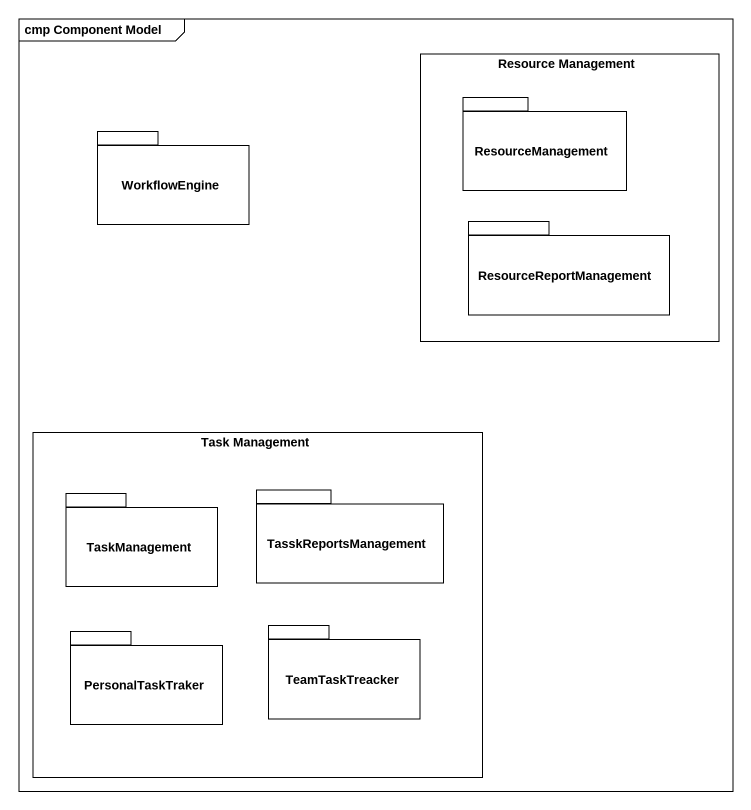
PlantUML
@startuml
mainframe cmp Component Model
rectangle "Resource Management" as Resource_Management {
  package ResourceManagement {
  }
  package ResourceReportManagement {
  }
}
package WorkflowEngine {
}
rectangle "Task Management" as Task_Management {
  package TaskManagement {
  }
  package TasskReportsManagement {
  }
  package PersonalTaskTraker {
  }
  package TeamTaskTreacker {
  }
}
@enduml
